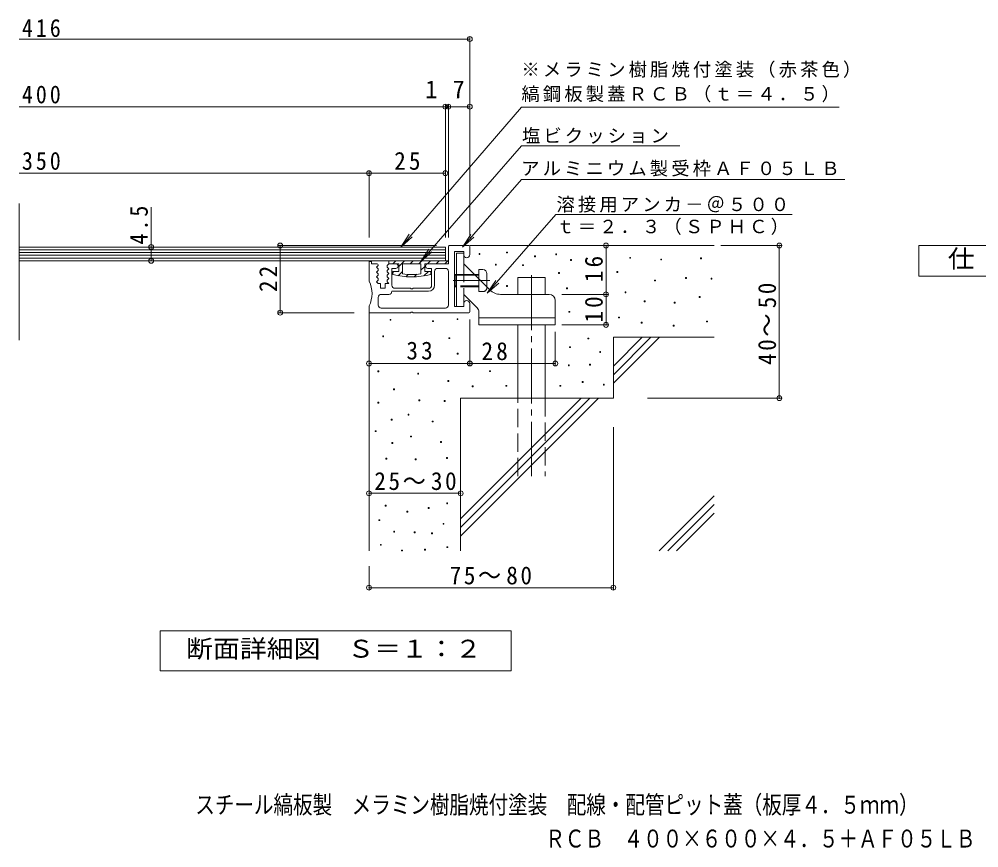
# Model space of a CAD drawing. Units: millimetres, scale not verified, with parts at other scales. Extents: x -1463 to 1619, y -1379 to 1292.
# Drawn here: x -1185 to 386, y -1379 to -22 of the extents above; entities that cross this region are included whole.
import ezdxf
from ezdxf.enums import TextEntityAlignment as Align

# ---------------------------------------------------------------- set-up
doc = ezdxf.new("R2010")
doc.units = ezdxf.units.MM
doc.header["$LTSCALE"] = 10
doc.header["$PDMODE"] = 32
doc.header["$PDSIZE"] = 8
doc.linetypes.add('CHAIN2', pattern=[12, 9, -1, 1, -1])
doc.linetypes.add('DASHED3', pattern=[4, 3, -1])
for name, color, linetype, lineweight in [('C-4', 7, 'Continuous', 9), ('D-0', 7, 'Continuous', 9), ('D-1', 2, 'Continuous', 9), ('D-2', 3, 'Continuous', 9), ('D-4', 7, 'Continuous', 9), ('D-5', 7, 'Continuous', 9), ('D-6', 6, 'Continuous', 9), ('D-9', 4, 'Continuous', 9), ('D-A', 3, 'Continuous', 9)]:
    doc.layers.add(name, color=color, linetype=linetype, lineweight=lineweight)
doc.layers.add('F-4_F-4ﾚｲﾔ', color=2, linetype='Continuous')
doc.styles.add('ＭＳ ゴシック', font='')
doc.styles.get('ＭＳ ゴシック').set_extended_font_data('MS Gothic')

msp = doc.modelspace()

# ---------------------------------------------------------------- linework, layer by layer
at = {"layer": 'D-0'}
for points in [[(-432.63, -407.34), (-432.63, -405.84), (-431.13, -405.84), (-431.13, -407.34)], [(-387.45, -405.04), (-387.45, -403.54), (-385.95, -403.54), (-385.95, -405.04)], [(-307.07, -408.22), (-307.07, -406.72), (-305.57, -406.72), (-305.57, -408.22)], [(-405.83, -424.99), (-405.83, -423.49), (-404.33, -423.49), (-404.33, -424.99)], [(-341.76, -411.26), (-341.76, -409.76), (-340.26, -409.76), (-340.26, -411.26)], [(-282.92, -417.14), (-282.92, -415.64), (-281.42, -415.64), (-281.42, -417.14)], [(-185.92, -413.76), (-185.92, -412.26), (-184.42, -412.26), (-184.42, -413.76)], [(-135.16, -416.46), (-135.16, -414.96), (-133.66, -414.96), (-133.66, -416.46)], [(-70.19, -414.43), (-70.19, -412.93), (-68.69, -412.93), (-68.69, -414.43)], [(-361.2, -425.76), (-361.2, -424.26), (-359.7, -424.26), (-359.7, -425.76)], [(-302.53, -438.72), (-302.53, -437.22), (-301.03, -437.22), (-301.03, -438.72)], [(-206.77, -436.78), (-206.77, -435.28), (-205.27, -435.28), (-205.27, -436.78)], [(-145.12, -450.85), (-145.12, -449.35), (-143.62, -449.35), (-143.62, -450.85)], [(-94.55, -446.92), (-94.55, -445.42), (-93.05, -445.42), (-93.05, -446.92)], [(-52.77, -447.68), (-52.77, -446.18), (-51.27, -446.18), (-51.27, -447.68)], [(-387.52, -460.02), (-387.52, -458.52), (-386.02, -458.52), (-386.02, -460.02)], [(-289.46, -463.56), (-289.46, -462.06), (-287.96, -462.06), (-287.96, -463.56)], [(-193.59, -470.24), (-193.59, -468.74), (-192.09, -468.74), (-192.09, -470.24)], [(-162.23, -484.81), (-162.23, -483.31), (-160.73, -483.31), (-160.73, -484.81)], [(-113.25, -487.16), (-113.25, -485.66), (-111.75, -485.66), (-111.75, -487.16)], [(-72.22, -478.05), (-72.22, -476.55), (-70.72, -476.55), (-70.72, -478.05)], [(-285.53, -502.14), (-285.53, -500.64), (-284.03, -500.64), (-284.03, -502.14)], [(-578.32, -515.26), (-578.32, -513.76), (-576.82, -513.76), (-576.82, -515.26)], [(-508.62, -517.39), (-508.62, -515.89), (-507.12, -515.89), (-507.12, -517.39)], [(-468.57, -514.23), (-468.57, -512.73), (-467.07, -512.73), (-467.07, -514.23)], [(-204.31, -511.46), (-204.31, -509.96), (-202.81, -509.96), (-202.81, -511.46)], [(-60.04, -517.97), (-60.04, -516.47), (-58.54, -516.47), (-58.54, -517.97)], [(-166.97, -520.01), (-166.97, -518.51), (-165.47, -518.51), (-165.47, -520.01)], [(-114.76, -524.73), (-114.76, -523.23), (-113.26, -523.23), (-113.26, -524.73)], [(-590.25, -542.26), (-590.25, -540.76), (-588.75, -540.76), (-588.75, -542.26)], [(-482.13, -545.31), (-482.13, -543.81), (-480.63, -543.81), (-480.63, -545.31)], [(-254.5, -545.77), (-254.5, -544.27), (-253, -544.27), (-253, -545.77)], [(-284.4, -560.03), (-284.4, -558.53), (-282.89, -558.53), (-282.89, -560.03)], [(-468.21, -570.61), (-468.21, -569.11), (-466.71, -569.11), (-466.71, -570.61)], [(-235.03, -567.93), (-235.03, -566.43), (-233.53, -566.43), (-233.53, -567.93)], [(-286.37, -589.65), (-286.37, -588.15), (-284.87, -588.15), (-284.87, -589.65)], [(-251.91, -588.51), (-251.91, -587.01), (-250.41, -587.01), (-250.41, -588.51)], [(-598.15, -599.53), (-598.15, -598.03), (-596.65, -598.03), (-596.65, -599.53)], [(-532.99, -603.48), (-532.99, -601.97), (-531.49, -601.97), (-531.49, -603.48)], [(-415.29, -599.33), (-415.29, -597.83), (-413.8, -597.83), (-413.8, -599.33)], [(-572.48, -629.14), (-572.48, -627.64), (-570.98, -627.64), (-570.98, -629.14)], [(-483.63, -615.32), (-483.63, -613.82), (-482.13, -613.82), (-482.13, -615.32)], [(-443.87, -623.96), (-443.87, -622.46), (-442.37, -622.46), (-442.37, -623.96)], [(-388.85, -623.22), (-388.85, -621.72), (-387.35, -621.72), (-387.35, -623.22)], [(-300.19, -623.22), (-300.19, -621.72), (-298.69, -621.72), (-298.69, -623.22)], [(-263.79, -617.21), (-263.79, -615.71), (-262.29, -615.71), (-262.29, -617.21)], [(-229.11, -621.25), (-229.11, -619.75), (-227.61, -619.75), (-227.61, -621.25)], [(-598.3, -650.87), (-598.3, -649.36), (-596.8, -649.36), (-596.8, -650.87)], [(-531.02, -646.92), (-531.02, -645.42), (-529.52, -645.42), (-529.52, -646.92)], [(-489.55, -648.07), (-489.55, -646.57), (-488.05, -646.57), (-488.05, -648.07)], [(-548.79, -670.61), (-548.79, -669.11), (-547.29, -669.11), (-547.29, -670.61)], [(-576.43, -678.51), (-576.43, -677.01), (-574.93, -677.01), (-574.93, -678.51)], [(-509.3, -681.64), (-509.3, -680.14), (-507.8, -680.14), (-507.8, -681.64)], [(-602.63, -697.5), (-602.63, -696), (-601.13, -696), (-601.13, -697.5)], [(-544.84, -706.15), (-544.84, -704.65), (-543.34, -704.65), (-543.34, -706.15)], [(-575.44, -717.01), (-575.44, -715.51), (-573.94, -715.51), (-573.94, -717.01)], [(-495.47, -715.21), (-495.47, -713.71), (-493.97, -713.71), (-493.97, -715.21)], [(-585.32, -742.68), (-585.32, -741.18), (-583.82, -741.18), (-583.82, -742.68)], [(-536.94, -743.67), (-536.94, -742.17), (-535.44, -742.17), (-535.44, -743.67)], [(-485.71, -741.24), (-485.71, -739.74), (-484.21, -739.74), (-484.21, -741.24)], [(-485.6, -815.57), (-485.6, -814.07), (-484.1, -814.07), (-484.1, -815.57)], [(-586.3, -819.52), (-586.3, -818.02), (-584.8, -818.02), (-584.8, -819.52)], [(-550.76, -829.39), (-550.76, -827.89), (-549.26, -827.89), (-549.26, -829.39)], [(-515.91, -823.23), (-515.91, -821.73), (-514.41, -821.73), (-514.41, -823.23)], [(-596.41, -843.21), (-596.41, -841.71), (-594.91, -841.71), (-594.91, -843.21)], [(-491.52, -849.14), (-491.52, -847.64), (-490.02, -847.64), (-490.02, -849.14)], [(-572.36, -861.79), (-572.36, -860.29), (-570.86, -860.29), (-570.86, -861.79)], [(-538.91, -862.96), (-538.91, -861.46), (-537.41, -861.46), (-537.41, -862.96)], [(-510.44, -864.58), (-510.44, -863.08), (-508.94, -863.08), (-508.94, -864.58)], [(-594.2, -883.51), (-594.2, -882.01), (-592.7, -882.01), (-592.7, -883.51)], [(-559.47, -892.81), (-559.47, -891.31), (-557.97, -891.31), (-557.97, -892.81)], [(-521.84, -891.3), (-521.84, -889.8), (-520.34, -889.8), (-520.34, -891.3)], [(-485.25, -887.35), (-485.25, -885.85), (-483.75, -885.85), (-483.75, -887.35)]]:
    msp.add_lwpolyline(points, close=True, dxfattribs=at)
at = {"layer": 'D-1'}
for p, q in [((-481.26, -392.81), (-449.26, -392.81)), ((-457.76, -402.81), (-457.76, -407.81)), ((-447.76, -394.31), (-447.76, -407.81)), ((-608.76, -418.81), (-612.76, -418.81)), ((-612.76, -451.3), (-612.76, -418.81)), ((-608.76, -418.81), (-608.76, -422.81)), ((-599.26, -422.81), (-608.76, -422.81)), ((-580.26, -422.81), (-582.76, -425.56)), ((-569.01, -422.81), (-580.26, -422.81)), ((-597.76, -425.56), (-600.26, -428.31)), ((-600.26, -428.31), (-597.76, -431.06)), ((-597.76, -433.56), (-600.26, -436.31)), ((-600.26, -436.31), (-597.76, -439.06)), ((-597.76, -424.31), (-597.76, -425.56)), ((-597.76, -431.06), (-597.76, -433.56)), ((-597.76, -439.06), (-597.76, -441.56)), ((-582.76, -425.56), (-582.76, -428.06)), ((-582.76, -428.06), (-580.26, -430.81)), ((-580.26, -430.81), (-582.76, -433.56)), ((-582.76, -433.56), (-582.76, -436.06)), ((-582.76, -436.06), (-580.26, -438.81)), ((-580.26, -438.81), (-582.76, -441.56)), ((-569.01, -430.31), (-575.26, -430.31)), ((-575.26, -457.81), (-575.26, -430.31)), ((-510.26, -430.31), (-516.51, -430.31)), ((-510.26, -457.81), (-510.26, -430.31)), ((-505.26, -457.81), (-505.26, -435.31)), ((-500.26, -430.31), (-487.76, -430.31)), ((-482.76, -435.31), (-482.76, -490.31)), ((-597.76, -441.56), (-600.26, -444.31)), ((-600.26, -444.31), (-597.76, -447.06)), ((-597.76, -449.56), (-600.26, -452.31)), ((-600.26, -452.31), (-597.99, -454.81)), ((-594.01, -454.81), (-597.99, -454.81)), ((-597.76, -447.06), (-597.76, -449.56)), ((-594.01, -454.81), (-594.01, -462.81)), ((-582.76, -441.56), (-582.76, -444.06)), ((-582.76, -444.06), (-580.26, -446.81)), ((-580.26, -446.81), (-582.76, -449.56)), ((-582.76, -449.56), (-582.76, -452.06)), ((-582.76, -452.06), (-580.26, -454.81)), ((-594.01, -462.81), (-586.51, -462.81)), ((-515.26, -467.81), (-575.26, -467.81)), ((-570.26, -462.81), (-544.26, -462.81)), ((-544.26, -462.81), (-544.26, -463.81)), ((-544.26, -463.81), (-541.26, -463.81)), ((-541.26, -462.81), (-541.26, -463.81)), ((-515.26, -462.81), (-541.26, -462.81)), ((-597.76, -477.81), (-597.76, -490.31)), ((-580.26, -472.81), (-592.76, -472.81)), ((-612.76, -501.31), (-612.76, -491.84)), ((-592.76, -495.31), (-487.76, -495.31)), ((-541.26, -501.81), (-541.26, -502.81)), ((-457.76, -492.81), (-472.76, -492.81)), ((-457.76, -487.81), (-457.76, -492.81)), ((-447.76, -501.31), (-447.76, -487.81)), ((-611.26, -502.81), (-544.26, -502.81)), ((-449.26, -502.81), (-541.26, -502.81))]:
    msp.add_line(p, q, dxfattribs=at)
for points in [[(-482.76, -394.31), (-482.76, -422.81), (-516.51, -422.81)], [(-457.76, -402.81), (-472.76, -402.81), (-472.76, -492.81)], [(-580.26, -454.81), (-586.51, -454.81), (-586.51, -462.81)], [(-541.26, -501.81), (-544.26, -501.81), (-544.26, -502.81)]]:
    msp.add_lwpolyline(points, dxfattribs=at)
for centre, radius, start, end in [((-481.26, -394.31), 1.5, 90, 180), ((-452.76, -407.81), 5, 180, 0), ((-449.26, -394.31), 1.5, 0, 90), ((-599.26, -424.31), 1.5, 0, 90), ((-569.01, -426.56), 3.75, 270, 90), ((-516.51, -426.56), 3.75, 90, 270), ((-500.26, -435.31), 5, 90, 180), ((-487.76, -435.31), 5, 0, 90), ((-650.68, -471.57), 43, 331.87398, 28.12599), ((-580.26, -467.81), 5, 270, 0), ((-570.26, -457.81), 5, 180, 270), ((-515.26, -457.81), 5, 270, 0), ((-515.26, -457.81), 10, 270, 0), ((-592.76, -477.81), 5, 90, 180), ((-452.76, -487.81), 5, 0, 180), ((-611.26, -501.31), 1.5, 180, 270), ((-592.76, -490.31), 5, 180, 270), ((-487.76, -490.31), 5, 270, 0), ((-449.26, -501.31), 1.5, 270, 0)]:
    msp.add_arc(centre, radius, start, end, dxfattribs=at)
at = {"layer": 'D-2'}
for p, q in [((-1185.43, -548.05), (-1185.43, -324.11)), ((-487.76, -395.31), (-1185.43, -395.31)), ((-487.76, -399.81), (-1185.43, -399.81)), ((-487.76, -404.31), (-1185.43, -404.31)), ((-487.76, -395.31), (-487.76, -417.81)), ((-487.76, -408.81), (-1185.43, -408.81)), ((-487.76, -413.31), (-1185.43, -413.31)), ((-487.76, -417.81), (-1185.43, -417.81))]:
    msp.add_line(p, q, dxfattribs=at)
at = {"layer": 'D-4'}
for p, q in [((-1185.43, -54.94), (-447.76, -54.94)), ((-447.76, -379.85), (-447.76, -51.94)), ((-1185.43, -165.64), (-447.76, -165.64)), ((-487.76, -379.85), (-487.76, -162.64)), ((-482.76, -379.85), (-482.76, -162.64)), ((-1185.43, -274.39), (-612.76, -274.39)), ((-612.76, -379.85), (-612.76, -271.39)), ((-612.76, -274.39), (-487.76, -274.39)), ((-969.48, -330), (-969.48, -417.81)), ((-502.28, -392.81), (-761.24, -392.81)), ((-758.24, -502.81), (-758.24, -392.81)), ((-224.71, -522.81), (-224.71, -392.81)), ((-36.73, -392.81), (61.93, -392.81)), ((58.93, -642.81), (58.93, -392.81)), ((-297.21, -472.81), (-221.71, -472.81)), ((-637.28, -502.81), (-761.24, -502.81)), ((-447.76, -513.89), (-447.76, -588.84)), ((-307.76, -533.97), (-307.76, -588.84)), ((-297.21, -522.81), (-221.71, -522.81)), ((-447.76, -585.84), (-612.76, -585.84)), ((-447.76, -585.84), (-307.76, -585.84)), ((-156.98, -642.81), (61.93, -642.81)), ((-212.76, -690.1), (-212.76, -955.89)), ((-612.76, -798.43), (-462.76, -798.43)), ((-612.76, -917.81), (-612.76, -955.89)), ((-612.76, -952.89), (-212.76, -952.89))]:
    msp.add_line(p, q, dxfattribs=at)
for p in [(-447.76, -54.94), (-487.76, -165.64), (-482.76, -165.64), (-447.76, -165.64), (-612.76, -274.39), (-487.76, -274.39), (-969.48, -395.31), (-758.24, -392.81), (-224.71, -392.81), (58.93, -392.81), (-969.48, -417.81), (-224.71, -472.81), (-758.24, -502.81), (-224.71, -522.81), (-612.76, -585.84), (-447.76, -585.84), (-307.76, -585.84), (58.93, -642.81), (-612.76, -798.43), (-462.76, -798.43), (-612.76, -952.89), (-212.76, -952.89)]:
    msp.add_point(p, dxfattribs=at)
at = {"layer": 'D-5'}
for p, q in [((-363.24, -166.56), (156.76, -166.56)), ((-363.24, -229.9), (-528.42, -419.68)), ((-363.24, -229.9), (-103.85, -229.9)), ((-363.24, -284.76), (166.1, -284.76)), ((-419.11, -471.07), (-306.65, -341.86)), ((-306.65, -341.86), (80.05, -341.86)), ((-560.75, -395.31), (-542.08, -378.68)), ((-459.71, -395.6), (-440.98, -379.05)), ((-528.42, -419.68), (-514.61, -398.84)), ((-528.42, -419.68), (-509.69, -403.13)), ((-419.11, -471.07), (-405.3, -450.23)), ((-419.11, -471.07), (-400.38, -454.52))]:
    msp.add_line(p, q, dxfattribs=at)
at = {"layer": 'D-5', "color": 2}
for p, q in [((287.36, -392.81), (512.36, -392.81)), ((287.36, -442.81), (287.36, -392.81)), ((512.36, -442.81), (287.36, -442.81))]:
    msp.add_line(p, q, dxfattribs=at)
at = {"layer": 'D-5'}
for points in [[(-363.24, -166.56), (-560.75, -395.31), (-547.02, -374.41)], [(-363.24, -284.76), (-459.71, -395.6), (-445.9, -374.76)]]:
    msp.add_lwpolyline(points, dxfattribs=at)
at = {"layer": 'D-5', "color": 2}
msp.add_lwpolyline([(-954.76, -1088.75), (-954.76, -1023.75), (-379.75, -1023.75), (-379.75, -1088.75)], close=True, dxfattribs=at)
at = {"layer": 'D-6'}
for p, q in [((-447.76, -392.81), (-47.76, -392.81)), ((-369.26, -445.31), (-324.26, -445.31)), ((-369.26, -472.81), (-369.26, -445.31)), ((-324.26, -472.81), (-324.26, -445.31)), ((-612.76, -502.81), (-612.76, -892.81)), ((-369.26, -642.81), (-369.26, -522.81)), ((-324.26, -642.81), (-324.26, -522.81)), ((-212.76, -542.81), (-47.76, -542.81)), ((-212.76, -542.81), (-212.76, -642.81)), ((-212.76, -590.15), (-165.42, -542.81)), ((-212.76, -618.43), (-137.14, -542.81)), ((-212.76, -604.29), (-151.28, -542.81)), ((-462.76, -642.81), (-462.76, -892.81)), ((-462.76, -642.81), (-212.76, -642.81)), ((-462.76, -868.43), (-237.14, -642.81)), ((-462.76, -840.14), (-265.42, -642.81)), ((-462.76, -854.29), (-251.28, -642.81)), ((-137.73, -892.81), (-47.76, -802.84)), ((-123.59, -892.81), (-47.76, -816.98)), ((-109.45, -892.81), (-47.76, -831.12))]:
    msp.add_line(p, q, dxfattribs=at)
at = {"layer": 'D-6', "linetype": 'CHAIN2'}
msp.add_line((-346.76, -441.23), (-346.76, -770.31), dxfattribs=at)
at = {"layer": 'D-6', "linetype": 'DASHED3'}
for p, q in [((-369.26, -770.31), (-369.26, -642.81)), ((-324.26, -642.81), (-324.26, -770.31))]:
    msp.add_line(p, q, dxfattribs=at)
at = {"layer": 'D-9'}
for p, q in [((-564.01, -422.81), (-580.26, -422.81)), ((-573.7, -422.81), (-568.69, -417.81)), ((-564.01, -427.26), (-554.55, -417.81)), ((-564.01, -422.81), (-564.01, -435.31)), ((-527.76, -422.81), (-557.76, -422.81)), ((-557.76, -422.81), (-557.76, -439.35)), ((-545.41, -422.81), (-540.41, -417.81)), ((-531.27, -422.81), (-526.27, -417.81)), ((-527.76, -422.81), (-527.76, -439.35)), ((-521.51, -422.81), (-521.51, -435.31)), ((-517.13, -422.81), (-512.13, -417.81)), ((-502.98, -422.81), (-497.98, -417.81)), ((-488.84, -422.81), (-483.84, -417.81)), ((-564.01, -435.31), (-573.76, -435.31)), ((-573.76, -435.31), (-573.76, -440.31)), ((-573.76, -437.01), (-572.05, -435.31)), ((-564.89, -442.28), (-557.76, -435.15)), ((-527.76, -433.44), (-521.51, -427.19)), ((-522.85, -442.67), (-515.48, -435.31)), ((-511.76, -435.31), (-521.51, -435.31)), ((-511.76, -435.31), (-511.76, -440.31)), ((-552.39, -443.93), (-548.62, -440.16)), ((-538.55, -444.23), (-534.32, -440))]:
    msp.add_line(p, q, dxfattribs=at)
for points in [[(-482.76, -417.81), (-580.26, -417.81), (-580.26, -422.81)], [(-482.76, -417.81), (-482.76, -422.81), (-521.51, -422.81)]]:
    msp.add_lwpolyline(points, dxfattribs=at)
for radius, start, end in [(118.12, 262.70462, 277.29538), (122.12, 255.29517, 284.70483)]:
    msp.add_arc((-542.76, -322.18), radius, start, end, dxfattribs=at)
at = {"layer": 'D-A'}
for p, q in [((-469.26, -405.31), (-469.26, -492.81)), ((-457.76, -405.31), (-469.26, -405.31)), ((-457.76, -405.31), (-457.76, -422.81)), ((-457.76, -422.81), (-415.08, -465.48)), ((-432.76, -447.81), (-432.76, -432.31)), ((-426.26, -432.31), (-432.76, -432.31)), ((-419.76, -438.81), (-419.76, -460.81)), ((-471.51, -440.31), (-472.76, -441.56)), ((-469.26, -441.56), (-472.76, -441.56)), ((-472.76, -441.56), (-472.76, -459.06)), ((-469.26, -440.31), (-471.51, -440.31)), ((-432.76, -440.31), (-440.26, -440.31)), ((-432.76, -441.56), (-439.01, -441.56)), ((-469.26, -459.06), (-472.76, -459.06)), ((-469.26, -460.31), (-471.51, -460.31)), ((-435.69, -494.88), (-457.76, -472.81)), ((-457.76, -472.81), (-457.76, -492.81)), ((-397.4, -472.81), (-317.76, -472.81)), ((-307.76, -482.81), (-307.76, -522.81)), ((-469.26, -492.81), (-457.76, -492.81)), ((-432.76, -522.81), (-432.76, -501.95)), ((-307.76, -511.31), (-432.76, -511.31)), ((-307.76, -522.81), (-432.76, -522.81))]:
    msp.add_line(p, q, dxfattribs=at)
at = {"layer": 'D-A', "linetype": 'DASHED3'}
for p, q in [((-457.76, -422.81), (-457.76, -472.81)), ((-440.26, -440.31), (-469.26, -440.31)), ((-439.01, -441.56), (-469.26, -441.56)), ((-432.76, -468.31), (-432.76, -447.81)), ((-432.76, -459.06), (-469.26, -459.06)), ((-432.76, -460.31), (-469.26, -460.31)), ((-426.26, -468.31), (-432.76, -468.31)), ((-419.76, -461.81), (-419.76, -460.81))]:
    msp.add_line(p, q, dxfattribs=at)
at = {"layer": 'D-A', "linetype": 'CHAIN2'}
msp.add_line((-414.76, -450.31), (-475.18, -450.31), dxfattribs=at)
at = {"layer": 'D-A'}
msp.add_lwpolyline([(-471.51, -440.31), (-471.51, -460.31), (-472.76, -459.06)], dxfattribs=at)
for centre, radius, start, end in [((-426.26, -438.81), 6.5, 0, 90), ((-397.4, -447.81), 25, 225, 270), ((-317.76, -482.81), 10, 0, 90), ((-442.76, -501.95), 10, 0, 45)]:
    msp.add_arc(centre, radius, start, end, dxfattribs=at)
at = {"layer": 'D-A', "linetype": 'DASHED3'}
msp.add_arc((-426.26, -461.81), 6.5, 270, 0, dxfattribs=at)

# ---------------------------------------------------------------- texts
at = {"layer": 'C-4', "color": 2, "char_height": 29.33, "attachment_point": 7, "style": 'ＭＳ ゴシック'}
for s, insert in [('\\T1.27;\\W0.9;416', (-1180.96, -51.88)), ('\\T1.27;\\W0.9;400', (-1180.96, -160.63)), ('\\T1.27;\\W0.9;350', (-1180.96, -269.39))]:
    msp.add_mtext(s, dxfattribs=dict(at, insert=insert))
at = {"layer": 'D-4', "color": 2, "style": 'ＭＳ ゴシック'}
for s, p in [('1', (-520.7, -160.64)), ('7', (-475.97, -160.64))]:
    msp.add_text(s, height=29.33, dxfattribs=at).set_placement(p, align=Align.BOTTOM_LEFT)
at = {"layer": 'D-4', "color": 2, "char_height": 29.33, "attachment_point": 7, "style": 'ＭＳ ゴシック'}
for s, insert in [('\\T1.27;\\W0.95;25', (-571.51, -269.39)), ('\\T1.27;\\W0.95;33', (-551.51, -579.84)), ('\\T1.22;\\W0.95;25～30', (-604.01, -793.43)), ('\\T1.22;\\W0.95;75～80', (-480.63, -947.89))]:
    msp.add_mtext(s, dxfattribs=dict(at, insert=insert))
for s, insert, rotation in [('\\T1.27;\\W0.9;4.5', (-974.49, -391.23), 90), ('\\T1.27;\\W0.95;16', (-229.71, -452.85), 90), ('\\T1.27;\\W0.95;22', (-763.24, -469.06), 90), ('\\T1.22;\\W0.95;40～50', (53.92, -588.32), 90), ('\\T1.27;\\W0.95;10', (-229.71, -519.06), 90), ('\\T1.27;\\W0.95;28', (-428.59, -580.84), 0.001)]:
    msp.add_mtext(s, dxfattribs=dict(at, insert=insert, rotation=rotation))
at = {"layer": 'D-5', "color": 2, "style": 'ＭＳ ゴシック', "width": 1.1}
for s, p in [('仕\u3000様', (334.86, -437.81)), ('断面詳細図\u3000Ｓ＝１：２', (-912.25, -1076.25))]:
    msp.add_text(s, height=29.33, dxfattribs=at).set_placement(p, align=Align.BOTTOM_LEFT)
at = {"layer": 'D-5', "char_height": 21.99, "attachment_point": 7, "style": 'ＭＳ ゴシック'}
for s, insert in [('\\T1.17;※メラミン樹脂焼付塗装（赤茶色）', (-363.24, -118.49)), ('\\T1.17;縞鋼板製蓋ＲＣＢ（ｔ＝４．５）', (-363.24, -158.49)), ('\\T1.17;塩ビクッション', (-362.4, -226.37)), ('\\T1.17;アルミニウム製受枠ＡＦ０５ＬＢ', (-363.6, -280)), ('\\T1.17;溶接用アンカ－＠５００', (-305.82, -339.05)), ('\\T1.17;ｔ＝２．３（ＳＰＨＣ）', (-306.21, -375.62))]:
    msp.add_mtext(s, dxfattribs=dict(at, insert=insert))
at = {"layer": 'F-4_F-4ﾚｲﾔ', "style": 'ＭＳ ゴシック', "width": 0.8}
for s, p in [('スチール縞板製\u3000メラミン樹脂焼付塗装\u3000配線・配管ピット蓋（板厚４．５ｍｍ）', (-897.14, -1331.57)), ('ＲＣＢ\u3000４００×６００×４．５＋ＡＦ０５ＬＢ', (-323.99, -1386.99))]:
    msp.add_text(s, height=29.33, dxfattribs=at).set_placement(p, align=Align.BOTTOM_LEFT)

doc.saveas('drawing.dxf')
